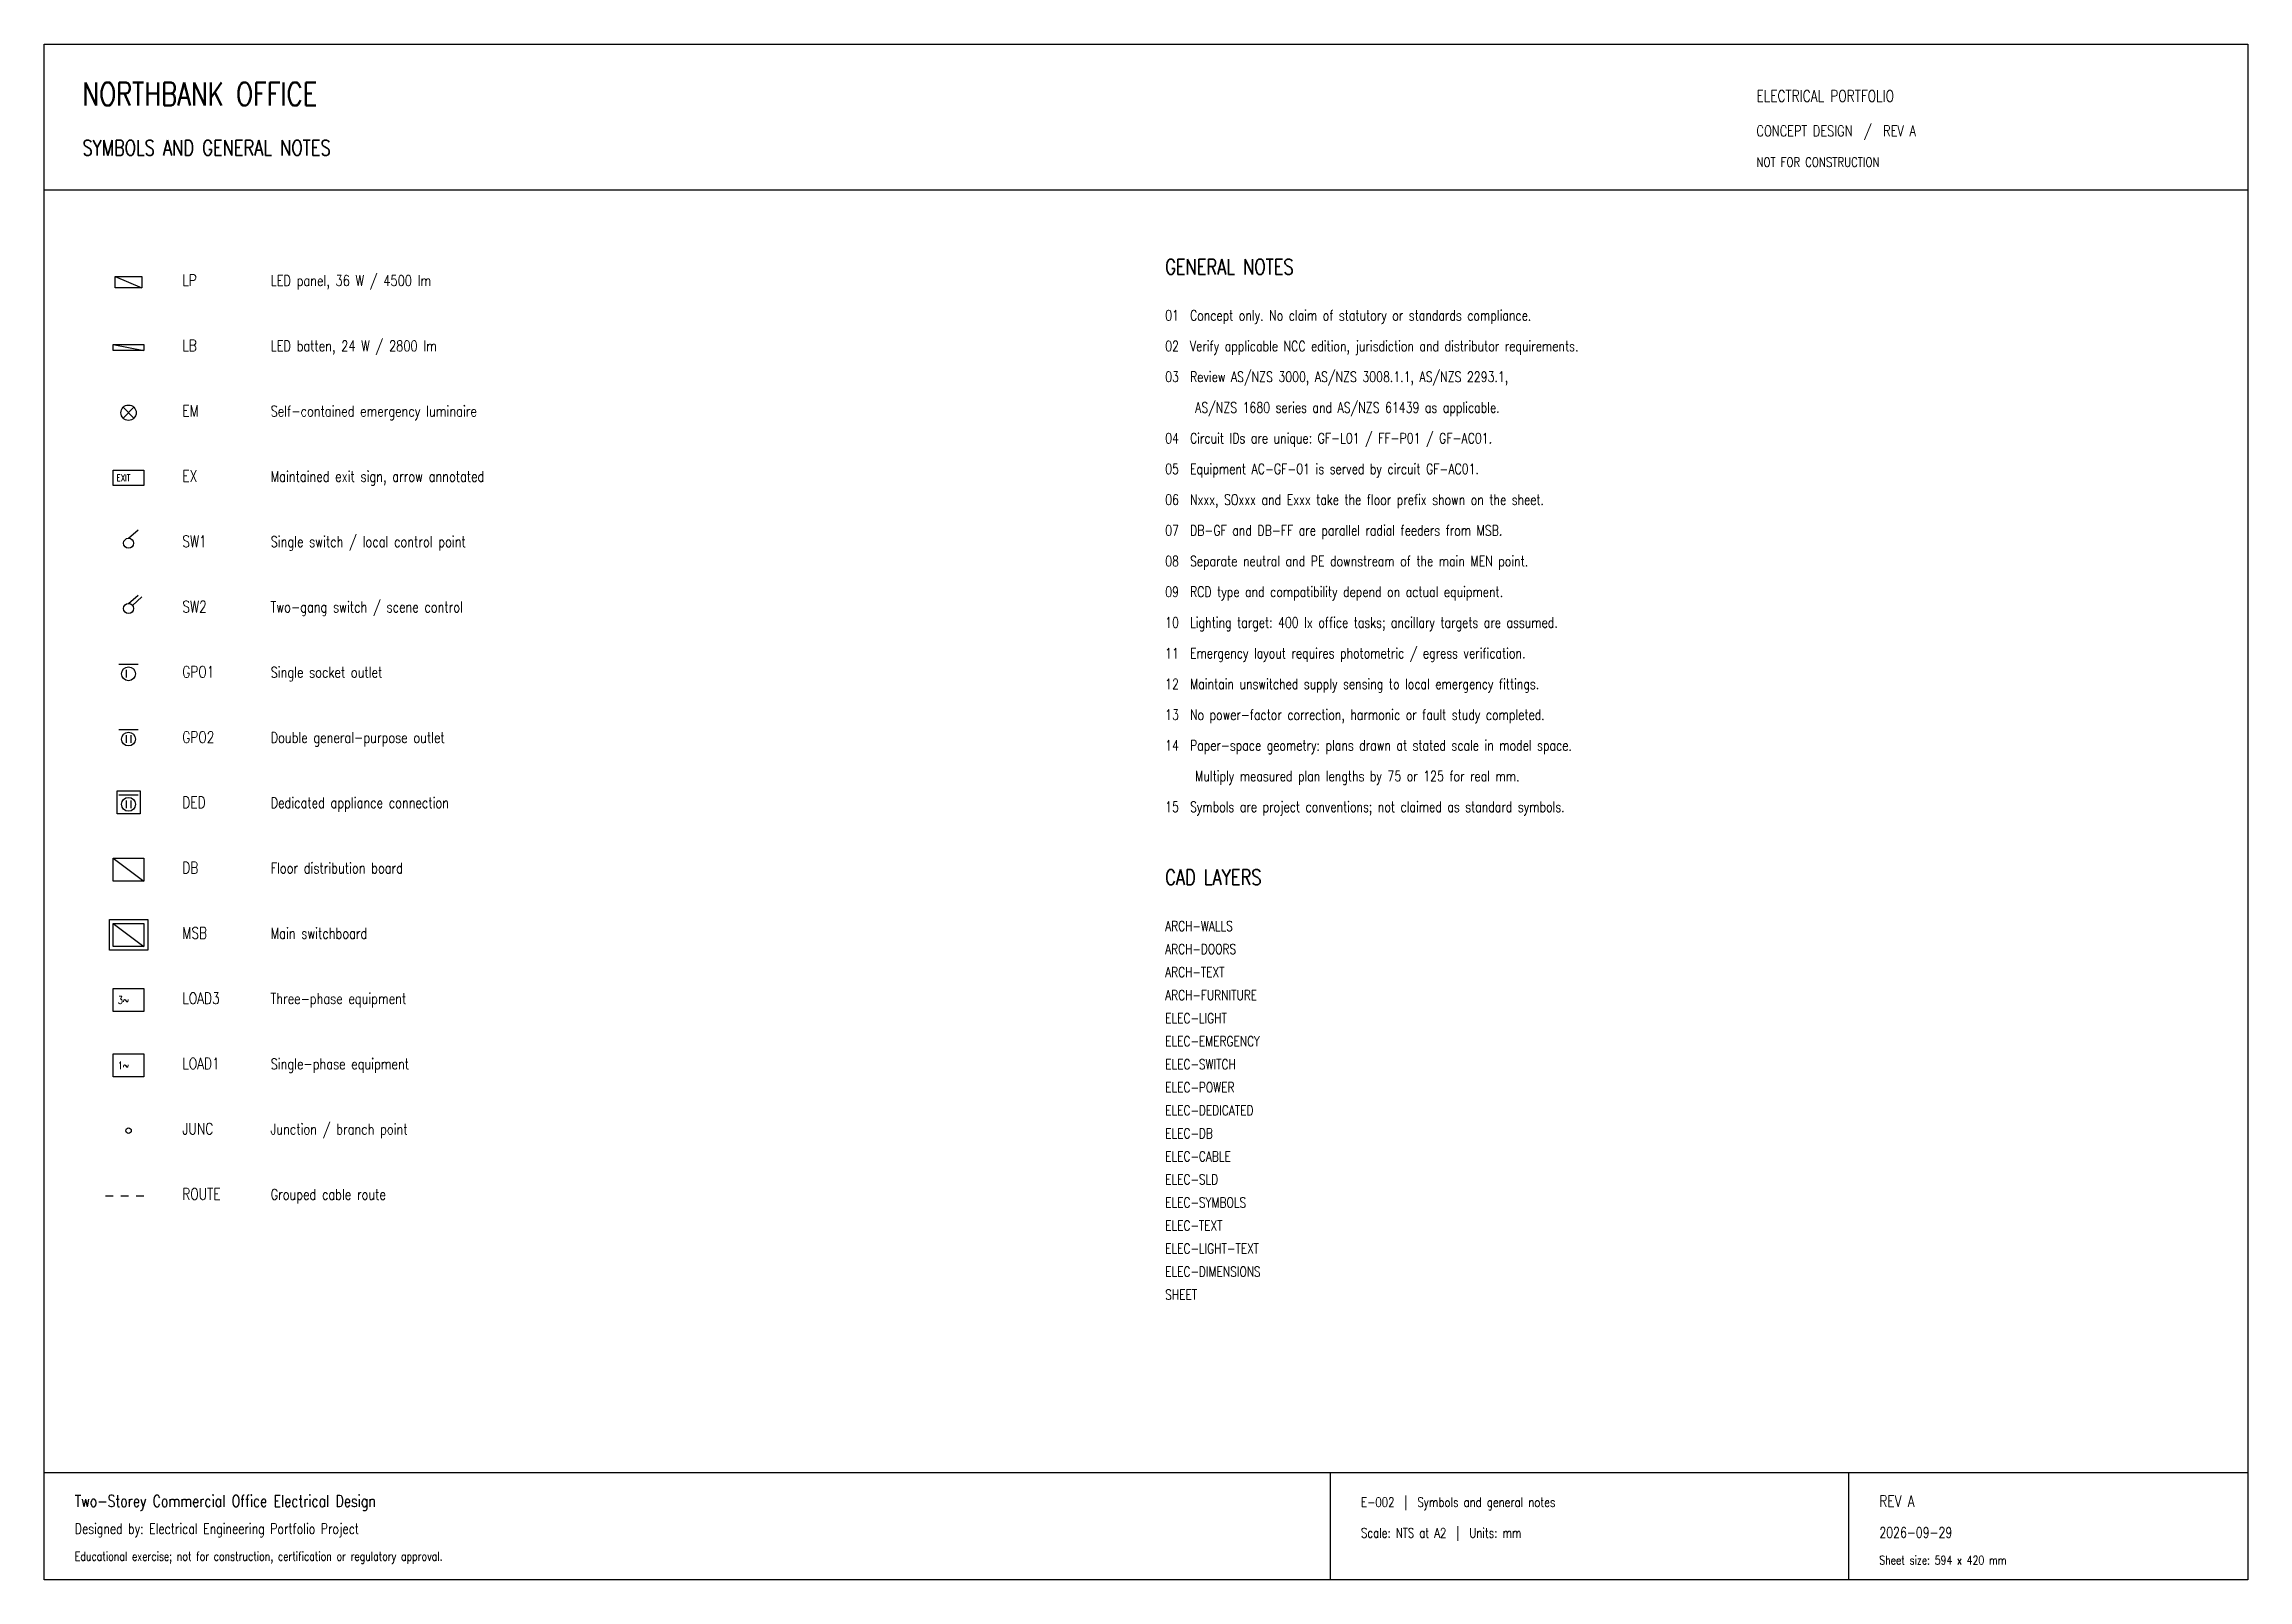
# Model space of a CAD drawing. Extents: x 10 to 584, y 10 to 410.
import ezdxf

# ---------------------------------------------------------------- set-up
doc = ezdxf.new("R2010")
doc.units = 0
doc.layers.get('0').update_dxf_attribs({"linetype": 'CONTINUOUS'})
for name, color, linetype in [('ELEC-CABLE', 5, 'CONTINUOUS'), ('ELEC-DB', 1, 'CONTINUOUS'), ('ELEC-DEDICATED', 1, 'CONTINUOUS'), ('ELEC-EMERGENCY', 3, 'CONTINUOUS'), ('ELEC-LIGHT', 2, 'CONTINUOUS'), ('ELEC-POWER', 4, 'CONTINUOUS'), ('ELEC-SWITCH', 6, 'CONTINUOUS'), ('ELEC-TEXT', 7, 'CONTINUOUS'), ('SHEET', 7, 'CONTINUOUS')]:
    doc.layers.add(name, color=color, linetype=linetype)
doc.styles.get("Standard").update_dxf_attribs({"font": 'standard'})

# ---------------------------------------------------------------- blocks, each defined once
blk = doc.blocks.new('LP')
for p, q in [((-3.5, 1.5), (3.5, 1.5)), ((-3.5, -1.5), (-3.5, 1.5)), ((-3.5, 1.5), (3.5, -1.5)), ((3.5, 1.5), (3.5, -1.5)), ((3.5, -1.5), (-3.5, -1.5))]:
    blk.add_line(p, q)
blk = doc.blocks.new('LB')
for p, q in [((-4, 0.8), (4, 0.8)), ((-4, -0.8), (-4, 0.8)), ((-4, 0.8), (4, -0.8)), ((4, 0.8), (4, -0.8)), ((4, -0.8), (-4, -0.8))]:
    blk.add_line(p, q)
blk = doc.blocks.new('EM')
for p, q in [((-1.5, 1.5), (1.5, -1.5)), ((-1.5, -1.5), (1.5, 1.5))]:
    blk.add_line(p, q)
blk.add_circle((0, 0), 2)
blk = doc.blocks.new('EX')
for p, q in [((-4, 2), (4, 2)), ((-4, -2), (-4, 2)), ((4, 2), (4, -2)), ((4, -2), (-4, -2))]:
    blk.add_line(p, q)
at = {"width": 0.85}
blk.add_text('EXIT', height=1.7, dxfattribs=at).set_placement((-3.1, -0.8))
blk = doc.blocks.new('SW1')
blk.add_line((0, 1.3), (2.5, 3.5))
blk.add_circle((0, 0), 1.3)
blk = doc.blocks.new('SW2')
for p, q in [((0, 1.3), (2.5, 3.5)), ((1, 0.8), (3.5, 3))]:
    blk.add_line(p, q)
blk.add_circle((0, 0), 1.3)
blk = doc.blocks.new('GPO1')
for p, q in [((-2.5, 2.5), (2.5, 2.5)), ((-0.6, 1), (-0.6, -1))]:
    blk.add_line(p, q)
blk.add_circle((0, 0), 1.8)
blk = doc.blocks.new('GPO2')
for p, q in [((-2.5, 2.5), (2.5, 2.5)), ((-0.6, 1), (-0.6, -1)), ((0.6, 1), (0.6, -1))]:
    blk.add_line(p, q)
blk.add_circle((0, 0), 1.8)
blk = doc.blocks.new('DED')
for p, q in [((-3, 3.5), (3, 3.5)), ((-3, -2.5), (-3, 3.5)), ((-2.5, 2.5), (2.5, 2.5)), ((-0.6, 1), (-0.6, -1)), ((0.6, 1), (0.6, -1)), ((3, 3.5), (3, -2.5)), ((3, -2.5), (-3, -2.5))]:
    blk.add_line(p, q)
blk.add_circle((0, 0), 1.8)
blk = doc.blocks.new('DB')
for p, q in [((-4, 3), (4, 3)), ((-4, -3), (-4, 3)), ((-4, 3), (4, -3)), ((4, 3), (4, -3)), ((4, -3), (-4, -3))]:
    blk.add_line(p, q)
blk = doc.blocks.new('MSB')
for p, q in [((-5, 4), (5, 4)), ((-5, -4), (-5, 4)), ((-4, 3), (4, 3)), ((-4, -3), (-4, 3)), ((-4, 3), (4, -3)), ((4, 3), (4, -3)), ((5, 4), (5, -4)), ((5, -4), (-5, -4)), ((4, -3), (-4, -3))]:
    blk.add_line(p, q)
blk = doc.blocks.new('LOAD3')
for p, q in [((-4, 3), (4, 3)), ((-4, -3), (-4, 3)), ((4, 3), (4, -3)), ((4, -3), (-4, -3))]:
    blk.add_line(p, q)
at = {"width": 0.85}
blk.add_text('3~', height=2, dxfattribs=at).set_placement((-2.8, -1))
blk = doc.blocks.new('LOAD1')
for p, q in [((-4, 3), (4, 3)), ((-4, -3), (-4, 3)), ((4, 3), (4, -3)), ((4, -3), (-4, -3))]:
    blk.add_line(p, q)
at = {"width": 0.85}
blk.add_text('1~', height=2, dxfattribs=at).set_placement((-2.8, -1))
blk = doc.blocks.new('JUNC')
blk.add_circle((0, 0), 0.7)
blk = doc.blocks.new('ROUTE')
for p, q in [((-6, 0), (-4, 0)), ((-2, 0), (0, 0)), ((2, 0), (4, 0))]:
    blk.add_line(p, q)

msp = doc.modelspace()

# ---------------------------------------------------------------- linework, layer by layer
at = {"layer": 'SHEET'}
for p, q in [((10, 410), (584, 410)), ((10, 10), (10, 410)), ((584, 410), (584, 10)), ((10, 372), (584, 372)), ((10, 38), (584, 38)), ((345, 38), (345, 10)), ((480, 38), (480, 10)), ((584, 10), (10, 10))]:
    msp.add_line(p, q, dxfattribs=at)

# ---------------------------------------------------------------- block references
at = {"layer": 'ELEC-CABLE'}
for name, p in [('JUNC', (32, 127)), ('ROUTE', (32, 110))]:
    msp.add_blockref(name, p, dxfattribs=at)
at = {"layer": 'ELEC-DB'}
for name, p in [('DB', (32, 195)), ('MSB', (32, 178))]:
    msp.add_blockref(name, p, dxfattribs=at)
at = {"layer": 'ELEC-DEDICATED'}
for name, p in [('DED', (32, 212)), ('LOAD3', (32, 161)), ('LOAD1', (32, 144))]:
    msp.add_blockref(name, p, dxfattribs=at)
at = {"layer": 'ELEC-EMERGENCY'}
for name, p in [('EM', (32, 314)), ('EX', (32, 297))]:
    msp.add_blockref(name, p, dxfattribs=at)
at = {"layer": 'ELEC-LIGHT'}
for name, p in [('LP', (32, 348)), ('LB', (32, 331))]:
    msp.add_blockref(name, p, dxfattribs=at)
at = {"layer": 'ELEC-POWER'}
for name, p in [('GPO1', (32, 246)), ('GPO2', (32, 229))]:
    msp.add_blockref(name, p, dxfattribs=at)
at = {"layer": 'ELEC-SWITCH'}
for name, p in [('SW1', (32, 280)), ('SW2', (32, 263))]:
    msp.add_blockref(name, p, dxfattribs=at)

# ---------------------------------------------------------------- texts
at = {"layer": 'ELEC-TEXT', "width": 0.85}
for s, height, p in [('NORTHBANK OFFICE', 6, (20, 394)), ('ELECTRICAL PORTFOLIO', 3, (456, 395)), ('SYMBOLS AND GENERAL NOTES', 4, (20, 381)), ('CONCEPT DESIGN  /  REV A', 2.8, (456, 386)), ('NOT FOR CONSTRUCTION', 2.5, (456, 378)), ('LED panel, 36 W / 4500 lm', 2.8, (69, 347)), ('GENERAL NOTES', 4, (302, 350)), ('LP', 3, (46, 347)), ('01  Concept only. No claim of statutory or standards compliance.', 2.7, (302, 338)), ('LB', 3, (46, 330)), ('LED batten, 24 W / 2800 lm', 2.8, (69, 330)), ('02  Verify applicable NCC edition, jurisdiction and distributor requirements.', 2.7, (302, 330)), ('03  Review AS/NZS 3000, AS/NZS 3008.1.1, AS/NZS 2293.1,', 2.7, (302, 322)), ('EM', 3, (46, 313)), ('Self-contained emergency luminaire', 2.8, (69, 313)), ('     AS/NZS 1680 series and AS/NZS 61439 as applicable.', 2.7, (302, 314)), ('04  Circuit IDs are unique: GF-L01 / FF-P01 / GF-AC01.', 2.7, (302, 306)), ('EX', 3, (46, 296)), ('Maintained exit sign, arrow annotated', 2.8, (69, 296)), ('05  Equipment AC-GF-01 is served by circuit GF-AC01.', 2.7, (302, 298)), ('06  Nxxx, SOxxx and Exxx take the floor prefix shown on the sheet.', 2.7, (302, 290)), ('SW1', 3, (46, 279)), ('Single switch / local control point', 2.8, (69, 279)), ('07  DB-GF and DB-FF are parallel radial feeders from MSB.', 2.7, (302, 282)), ('08  Separate neutral and PE downstream of the main MEN point.', 2.7, (302, 274)), ('SW2', 3, (46, 262)), ('Two-gang switch / scene control', 2.8, (69, 262)), ('09  RCD type and compatibility depend on actual equipment.', 2.7, (302, 266)), ('10  Lighting target: 400 lx office tasks; ancillary targets are assumed.', 2.7, (302, 258)), ('11  Emergency layout requires photometric / egress verification.', 2.7, (302, 250)), ('GPO1', 3, (46, 245)), ('Single socket outlet', 2.8, (69, 245)), ('12  Maintain unswitched supply sensing to local emergency fittings.', 2.7, (302, 242)), ('13  No power-factor correction, harmonic or fault study completed.', 2.7, (302, 234)), ('GPO2', 3, (46, 228)), ('Double general-purpose outlet', 2.8, (69, 228)), ('14  Paper-space geometry: plans drawn at stated scale in model space.', 2.7, (302, 226)), ('     Multiply measured plan lengths by 75 or 125 for real mm.', 2.7, (302, 218)), ('DED', 3, (46, 211)), ('Dedicated appliance connection', 2.8, (69, 211)), ('15  Symbols are project conventions; not claimed as standard symbols.', 2.7, (302, 210)), ('DB', 3, (46, 194)), ('Floor distribution board', 2.8, (69, 194)), ('CAD LAYERS', 4, (302, 191)), ('MSB', 3, (46, 177)), ('Main switchboard', 2.8, (69, 177)), ('ARCH-WALLS', 2.6, (302, 179)), ('ARCH-DOORS', 2.6, (302, 173)), ('ARCH-TEXT', 2.6, (302, 167)), ('LOAD3', 3, (46, 160)), ('Three-phase equipment', 2.8, (69, 160)), ('ARCH-FURNITURE', 2.6, (302, 161)), ('ELEC-LIGHT', 2.6, (302, 155)), ('ELEC-EMERGENCY', 2.6, (302, 149)), ('LOAD1', 3, (46, 143)), ('Single-phase equipment', 2.8, (69, 143)), ('ELEC-SWITCH', 2.6, (302, 143)), ('ELEC-POWER', 2.6, (302, 137)), ('ELEC-DEDICATED', 2.6, (302, 131)), ('JUNC', 3, (46, 126)), ('Junction / branch point', 2.8, (69, 126)), ('ELEC-DB', 2.6, (302, 125)), ('ELEC-CABLE', 2.6, (302, 119)), ('ELEC-SLD', 2.6, (302, 113)), ('ROUTE', 3, (46, 109)), ('Grouped cable route', 2.8, (69, 109)), ('ELEC-SYMBOLS', 2.6, (302, 107)), ('ELEC-TEXT', 2.6, (302, 101)), ('ELEC-LIGHT-TEXT', 2.6, (302, 95)), ('ELEC-DIMENSIONS', 2.6, (302, 89)), ('SHEET', 2.6, (302, 83)), ('Two-Storey Commercial Office Electrical Design', 3.1, (18, 29)), ('E-002  |  Symbols and general notes', 2.5, (353, 29)), ('REV A', 3, (488, 29)), ('Designed by: Electrical Engineering Portfolio Project', 2.7, (18, 22)), ('Scale: NTS at A2  |  Units: mm', 2.5, (353, 21)), ('2026-09-29', 2.7, (488, 21)), ('Educational exercise; not for construction, certification or regulatory approval.', 2.3, (18, 15)), ('Sheet size: 594 x 420 mm', 2.3, (488, 14))]:
    msp.add_text(s, height=height, dxfattribs=at).set_placement(p)

doc.saveas('drawing.dxf')
